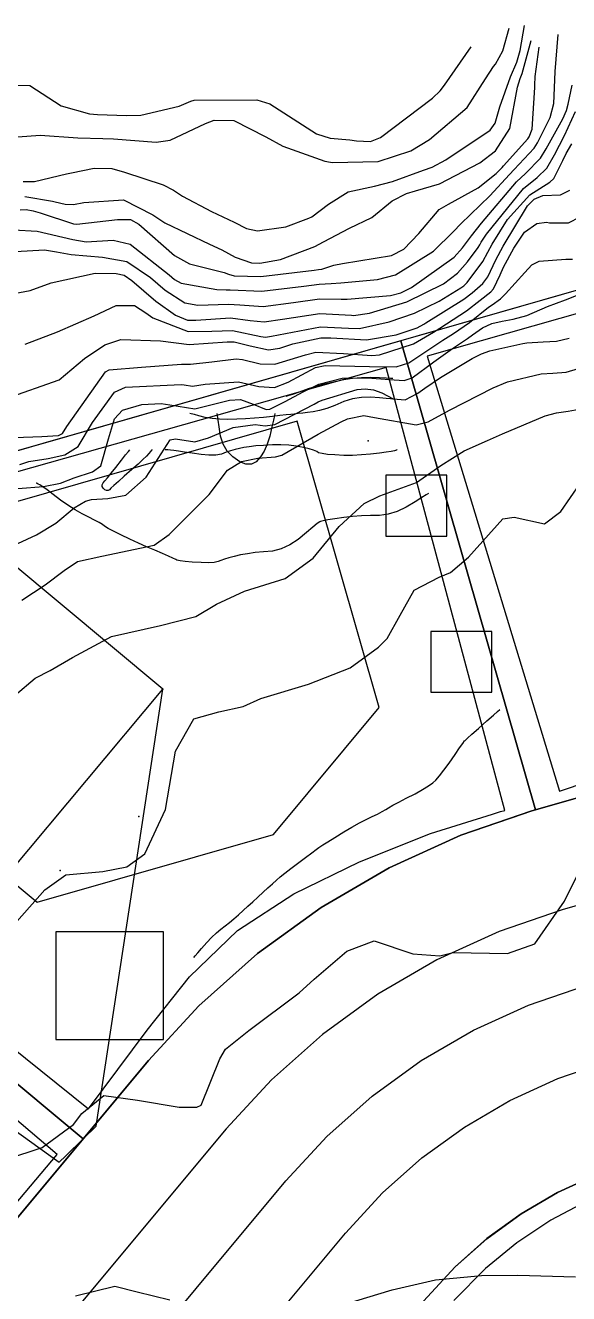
# Model space of a CAD drawing. Header units: feet. Extents: x 1318179 to 1318934, y 422471 to 423299.
# Drawn here: x 1318469.6 to 1318558.8, y 423088.7 to 423297 of the extents above; entities that cross this region are included whole.
import ezdxf

# ---------------------------------------------------------------- set-up
doc = ezdxf.new("R2010")
doc.units = ezdxf.units.FT
for name, color, linetype in [('A-BLDG-OTLN', 3, 'CONTINUOUS'), ('C-DRNG-AREA', 150, 'CONTINUOUS'), ('C-LOD', 30, 'CONTINUOUS'), ('C-PROP', 6, 'CONTINUOUS'), ('C-PVMT', 8, 'CONTINUOUS'), ('C-SWM', 92, 'CONTINUOUS'), ('C-TOPO-MAJR', 32, 'CONTINUOUS'), ('C-TOPO-SPOT', 7, 'CONTINUOUS'), ('L-PLNT-TREE', 90, 'CONTINUOUS'), ('V-PROP-LINE', 7, 'CONTINUOUS')]:
    doc.layers.add(name, color=color, linetype=linetype)

msp = doc.modelspace()

# ---------------------------------------------------------------- linework, layer by layer
at = {"layer": 'A-BLDG-OTLN'}
msp.add_lwpolyline([(1318433.69, 423185.84), (1318467.08, 423158), (1318492.12, 423188.04), (1318458.72, 423215.88), (1318433.69, 423185.84)], close=True, dxfattribs=at)
at = {"layer": 'C-DRNG-AREA'}
for points in [[(1318531.2, 423245.23), (1318553.3, 423168.2), (1318577.95, 423175.27), (1318592.96, 423178.57), (1318609.2, 423180.06), (1318625.5, 423179.5), (1318641.6, 423176.91), (1318644.01, 423176.2), (1318667.1, 423254.97), (1318629.45, 423273.43), (1318531.2, 423245.23)], [(1318389.37, 423188.93), (1318402.24, 423178.2), (1318479.06, 423114.18), (1318489.77, 423127.04), (1318498.03, 423136), (1318507.68, 423144.58), (1318518.14, 423152.17), (1318529.3, 423158.68), (1318541.05, 423164.05), (1318551.28, 423167.54), (1318552.58, 423167.98), (1318553.3, 423168.19), (1318531.19, 423245.22), (1318390.98, 423204.99), (1318389.37, 423188.93)], [(1318371.77, 423013.6), (1318385.61, 423002.06), (1318479.06, 423114.19), (1318389.37, 423188.93), (1318371.77, 423013.6)]]:
    msp.add_lwpolyline(points, close=True, dxfattribs=at)
msp.add_lwpolyline([(1318675.25, 423081.73), (1318670.8, 423089.29), (1318665.43, 423096.22), (1318659.24, 423102.43), (1318652.32, 423107.82), (1318644.78, 423112.3), (1318636.74, 423115.8), (1318628.33, 423118.27), (1318619.67, 423119.67), (1318610.9, 423119.97), (1318602.17, 423119.17), (1318592.69, 423117.08), (1318570.56, 423110.73), (1318563.27, 423108.24), (1318556.95, 423105.35), (1318550.95, 423101.85), (1318545.32, 423097.77), (1318540.13, 423093.15), (1318534.91, 423087.49)], dxfattribs=at)
at = {"layer": 'C-LOD'}
msp.add_lwpolyline([(1318387.04, 423201.16), (1318426.94, 423146.55), (1318440.76, 423135.03), (1318475.11, 423110.35), (1318476.19, 423111.39), (1318479.06, 423114.18), (1318481.21, 423116.27), (1318492.12, 423188.04), (1318458.72, 423215.88), (1318393.14, 423207.08), (1318387.04, 423201.16)], close=True, dxfattribs=at)
at = {"layer": 'C-PROP'}
for points in [[(1318535.51, 423242.71), (1318557.24, 423171.27), (1318580.97, 423179.26), (1318594.3, 423183.39), (1318607.51, 423184.77), (1318621.98, 423183.05), (1318637.46, 423179.71), (1318639.83, 423178.95), (1318663.1, 423251.97), (1318627.5, 423268.83), (1318535.51, 423242.71)], [(1318394.25, 423187.85), (1318407.2, 423177.56), (1318479.91, 423119.11), (1318489.58, 423132.04), (1318496.52, 423140.77), (1318504.41, 423148.37), (1318513.67, 423154.4), (1318524.4, 423159.68), (1318536.06, 423164.34), (1318546.28, 423167.51), (1318547.58, 423167.92), (1318548.3, 423168.11), (1318528.78, 423240.84), (1318395.64, 423203.17), (1318394.25, 423187.85)], [(1318415.57, 423199.63), (1318418.24, 423197.41), (1318471.51, 423153.01), (1318510.3, 423164.16), (1318527.67, 423185), (1318514.18, 423232.02), (1318415.99, 423203.84), (1318415.57, 423199.63)], [(1318374.09, 423018.03), (1318386.66, 423006.95), (1318474.77, 423111.61), (1318389.78, 423183.95), (1318374.09, 423018.03)]]:
    msp.add_lwpolyline(points, close=True, dxfattribs=at)
for points in [[(1318510.54, 423233.31), (1318510.46, 423232.94), (1318510.29, 423232.19), (1318510.03, 423231.08), (1318509.69, 423229.59), (1318509.27, 423228.27), (1318508.76, 423227.13), (1318508.16, 423226.17), (1318507.48, 423225.38), (1318506.69, 423224.99), (1318505.78, 423224.99), (1318504.76, 423225.38), (1318503.62, 423226.17), (1318502.72, 423227.13), (1318502.04, 423228.27), (1318501.6, 423229.59), (1318501.39, 423231.08), (1318501.23, 423232.19), (1318501.12, 423232.94), (1318501.07, 423233.31)], [(1318490.37, 423227.35), (1318490.28, 423227.25), (1318490.1, 423227.04), (1318489.82, 423226.72), (1318489.45, 423226.3), (1318488.87, 423225.72), (1318488.07, 423224.97), (1318487.05, 423224.07), (1318485.81, 423223), (1318484.83, 423222.13), (1318484.1, 423221.47), (1318483.62, 423221.01), (1318483.39, 423220.75), (1318483.14, 423220.62), (1318482.89, 423220.62), (1318482.61, 423220.75), (1318482.32, 423221.01), (1318482.18, 423221.28), (1318482.18, 423221.58), (1318482.32, 423221.89), (1318482.61, 423222.21), (1318483.06, 423222.75), (1318483.66, 423223.49), (1318484.42, 423224.45), (1318485.34, 423225.61), (1318486.03, 423226.48), (1318486.49, 423227.06), (1318486.72, 423227.35)], [(1318686.22, 423157.48), (1318672.2, 423165.81), (1318657.25, 423172.32), (1318641.6, 423176.9), (1318625.5, 423179.5), (1318609.2, 423180.06), (1318592.96, 423178.57), (1318577.95, 423175.27), (1318552.58, 423167.99), (1318541.06, 423164.05), (1318529.31, 423158.68), (1318518.14, 423152.17), (1318507.68, 423144.58), (1318498.02, 423135.99), (1318489.77, 423127.04), (1318385.61, 423002.06)], [(1318408.66, 422982.85), (1318512.34, 423107.26), (1318519.07, 423114.57), (1318526.5, 423121.17), (1318534.55, 423127.01), (1318543.13, 423132.01), (1318552.17, 423136.14), (1318561.58, 423139.36), (1318585.32, 423146.17), (1318597.57, 423148.87), (1318610.05, 423150.01), (1318622.59, 423149.58), (1318634.96, 423147.59), (1318647, 423144.06), (1318658.49, 423139.05), (1318669.27, 423132.65), (1318679.17, 423124.94), (1318688.02, 423116.06), (1318695.69, 423106.14), (1318702.06, 423095.34), (1318707.03, 423083.83), (1318710.51, 423071.79), (1318712.47, 423059.4), (1318734.38, 422826.1)], [(1318534.91, 423087.48), (1318540.12, 423093.14), (1318545.32, 423097.76), (1318550.95, 423101.84), (1318556.96, 423105.35), (1318563.28, 423108.24), (1318570.57, 423110.73), (1318592.69, 423117.07), (1318602.18, 423119.16), (1318610.91, 423119.96), (1318619.68, 423119.66), (1318628.33, 423118.27), (1318636.75, 423115.8), (1318644.79, 423112.3), (1318652.33, 423107.82), (1318659.25, 423102.43), (1318665.44, 423096.22), (1318670.8, 423089.28), (1318675.26, 423081.73)], [(1318670.29, 423082.29), (1318665.8, 423089.26), (1318660.48, 423095.57), (1318654.43, 423101.09), (1318647.77, 423105.75), (1318640.67, 423109.46), (1318633.28, 423112.2), (1318625.78, 423113.97), (1318618.31, 423114.85), (1318610.92, 423114.97), (1318603.58, 423114.37), (1318595.42, 423112.89), (1318574.97, 423108.36), (1318567.91, 423106.37), (1318561.74, 423103.91), (1318555.84, 423100.81), (1318550.28, 423097.11), (1318545.12, 423092.86), (1318539.91, 423087.59)]]:
    msp.add_lwpolyline(points, dxfattribs=at)
at = {"layer": 'C-PVMT'}
for points in [[(1318687.8, 423134.7), (1318676.61, 423143.41), (1318664.43, 423150.65), (1318651.44, 423156.3), (1318637.84, 423160.29), (1318623.85, 423162.54), (1318609.68, 423163.03), (1318595.57, 423161.74), (1318582.13, 423158.78), (1318557.68, 423151.76), (1318547.36, 423148.24), (1318537.14, 423143.57), (1318527.44, 423137.91), (1318518.34, 423131.32), (1318509.95, 423123.85), (1318502.56, 423115.83), (1318398.67, 422991.18)], [(1318418.64, 422974.53), (1318522.12, 423098.69), (1318528.2, 423105.28), (1318534.66, 423111.03), (1318541.66, 423116.1), (1318549.12, 423120.46), (1318556.99, 423124.05), (1318565.47, 423126.95), (1318588.51, 423133.56), (1318599.56, 423135.99), (1318610.43, 423136.99), (1318621.32, 423136.61), (1318632.09, 423134.88), (1318642.56, 423131.81), (1318652.55, 423127.46), (1318661.93, 423121.89), (1318670.53, 423115.19), (1318678.23, 423107.47), (1318684.91, 423098.84)]]:
    msp.add_lwpolyline(points, dxfattribs=at)
at = {"layer": 'C-SWM'}
msp.add_lwpolyline([(1318474.59, 423130.5), (1318492.23, 423130.5), (1318492.23, 423148.14), (1318474.59, 423148.14), (1318474.59, 423130.5)], close=True, dxfattribs=at)
at = {"layer": 'C-TOPO-MAJR'}
for points in [[(1318466.87, 423278.6), (1318472.02, 423278.98), (1318478.19, 423278.56), (1318482.28, 423278.46), (1318484.06, 423278.4), (1318491.06, 423277.83), (1318493.36, 423278.19), (1318499.15, 423280.92), (1318500.57, 423281.48), (1318503.77, 423281.42), (1318509.02, 423278.74), (1318511.82, 423277.2), (1318518.76, 423274.72), (1318519.66, 423274.55), (1318520.01, 423274.52), (1318527.47, 423274.67), (1318532.88, 423276.41), (1318535.92, 423278.27), (1318542.08, 423283.54), (1318545.13, 423288.24), (1318546.44, 423290.31), (1318546.77, 423290.67), (1318547.98, 423292.88), (1318548.98, 423296.57)], [(1318469.19, 423271.41), (1318471.04, 423271.42), (1318476.32, 423272.63), (1318477.13, 423272.83), (1318480.86, 423273.58), (1318483.74, 423273.53), (1318485.85, 423272.95), (1318492.19, 423270.86), (1318493.88, 423270), (1318495.34, 423268.99), (1318500.15, 423266.49), (1318503.87, 423264.7), (1318505.87, 423263.7), (1318507.66, 423263.31), (1318512.33, 423263.96), (1318516.13, 423265.35), (1318516.61, 423265.62), (1318519.31, 423267.7), (1318522.54, 423269.72), (1318526.88, 423270.61), (1318529.82, 423271.41), (1318534.94, 423273.25), (1318536.33, 423273.76), (1318538.59, 423274.94), (1318545.89, 423279.83), (1318546.71, 423280.98), (1318547.48, 423283.66), (1318549.22, 423288.56), (1318550.25, 423291.01), (1318550.8, 423292.92), (1318551.53, 423297.04)], [(1318467.63, 423263.47), (1318471.52, 423263.23), (1318477.36, 423261.85), (1318479.55, 423261.51), (1318483.96, 423261.74), (1318486.79, 423261.09), (1318493.18, 423256.05), (1318494.04, 423255.31), (1318495.17, 423254.72), (1318501, 423253.66), (1318502.56, 423253.61), (1318503.18, 423253.58), (1318508.4, 423253.39), (1318515.3, 423254.22), (1318517.79, 423254.53), (1318519.77, 423254.65), (1318521.35, 423254.78), (1318527.38, 423255.3), (1318530.34, 423256.07), (1318536.55, 423259.94), (1318539.84, 423263.2), (1318541.05, 423264.47), (1318545.8, 423269.06), (1318549.04, 423272.53), (1318549.84, 423273.35), (1318553.09, 423276.85), (1318553.67, 423277.74), (1318555.75, 423281.93), (1318556.35, 423284.22), (1318556.4, 423285.45), (1318556.54, 423289.47), (1318557.07, 423295.54)], [(1318469.46, 423268.95), (1318474.04, 423268.19), (1318474.44, 423268.08), (1318476.12, 423267.65), (1318477.46, 423267.61), (1318479.16, 423267.93), (1318485.65, 423268.38), (1318490.52, 423265.94), (1318492.47, 423264.59), (1318499.79, 423261.11), (1318501.8, 423260.17), (1318504.03, 423258.97), (1318506.71, 423258.04), (1318508.04, 423257.98), (1318511.47, 423258.59), (1318517.1, 423260.73), (1318518.52, 423261.51), (1318522.77, 423263.72), (1318526.44, 423265.46), (1318529.81, 423268.21), (1318532.12, 423269.45), (1318533.62, 423269.89), (1318537.55, 423271.01), (1318544.21, 423274.48), (1318546.77, 423276.44), (1318549.11, 423280.1), (1318550.38, 423286.88), (1318550.8, 423288.3), (1318551.11, 423289.15), (1318552.61, 423294.54)], [(1318466.47, 423287.24), (1318470.31, 423287.16), (1318475.44, 423283.84), (1318480.07, 423282.49), (1318481.43, 423282.39), (1318486.16, 423282.21), (1318488.54, 423282.29), (1318494.83, 423283.76), (1318496.75, 423284.59), (1318497.27, 423284.73), (1318507.55, 423284.8), (1318509.72, 423284.15), (1318517.36, 423279.2), (1318519.6, 423278.53), (1318522.82, 423278.26), (1318523.92, 423278.08), (1318526.22, 423277.97), (1318527.9, 423278.6), (1318536.42, 423285.1), (1318537.69, 423286.26), (1318538.39, 423287.24), (1318542.75, 423293.53)], [(1318468.73, 423266.77), (1318469.71, 423266.81), (1318470.83, 423266.6), (1318472.02, 423266.24), (1318477.48, 423264.45), (1318477.99, 423264.39), (1318484.69, 423265.16), (1318486.84, 423265.17), (1318488.2, 423264.41), (1318494.03, 423259.24), (1318496.51, 423257.89), (1318502.2, 423256.47), (1318502.93, 423256.18), (1318503.86, 423255.9), (1318508.21, 423255.8), (1318517, 423256.85), (1318517.72, 423256.93), (1318518.26, 423257.02), (1318520.23, 423257.64), (1318521.66, 423257.92), (1318529.7, 423259.24), (1318531.73, 423260.26), (1318534.18, 423262.86), (1318537.53, 423266.78), (1318539.04, 423267.67), (1318543.91, 423270.36), (1318546.89, 423272.71), (1318547.86, 423273.71), (1318548.09, 423273.96), (1318552.06, 423278.42), (1318552.26, 423278.71), (1318552.75, 423279.98), (1318553.21, 423286.81), (1318553.22, 423287.24), (1318553.28, 423288.63), (1318553.94, 423293.46)], [(1318467.96, 423259.92), (1318472.73, 423260.16), (1318474.7, 423259.87), (1318477.11, 423259.42), (1318482.23, 423258.98), (1318486.22, 423258.23), (1318490.13, 423255.61), (1318492.53, 423253.53), (1318495.75, 423251.48), (1318497.87, 423251.08), (1318502.9, 423251.27), (1318504.79, 423251.13), (1318508.59, 423250.88), (1318513.57, 423251.55), (1318517.87, 423252.12), (1318521.4, 423252.09), (1318522.4, 423252.09), (1318529.51, 423252.66), (1318531.23, 423253.1), (1318532.97, 423253.99), (1318539.96, 423258.96), (1318541.34, 423260.49), (1318542.79, 423262.5), (1318544.46, 423264.56), (1318550.21, 423271.36), (1318551.66, 423272.71), (1318554.13, 423275.25), (1318555.08, 423276.76), (1318557.79, 423281.67), (1318558.4, 423283.06), (1318558.7, 423284.07), (1318559.35, 423287.21)], [(1318464.72, 423252.44), (1318470.33, 423253.51), (1318473.8, 423254.75), (1318481.05, 423256.36), (1318484.46, 423256.28), (1318485.78, 423255.99), (1318487.04, 423255.16), (1318490.99, 423251.72), (1318494.24, 423249.43), (1318496.16, 423248.63), (1318497.54, 423248.61), (1318503.24, 423249), (1318506.46, 423248.59), (1318508.79, 423248.36), (1318511.79, 423248.81), (1318517.94, 423249.72), (1318523.09, 423249.43), (1318523.44, 423249.41), (1318526.06, 423249.79), (1318532.2, 423251.63), (1318538.2, 423254.6), (1318540.51, 423256.35), (1318542.18, 423258.19), (1318543.93, 423260.54), (1318544.19, 423261.01), (1318544.42, 423261.45), (1318545.27, 423262.76), (1318551.35, 423270.22), (1318553.58, 423272.03), (1318555.2, 423273.6), (1318556.46, 423275.8), (1318558.07, 423278.94), (1318559.88, 423282.87)], [(1318469.54, 423244.68), (1318474.86, 423246.69), (1318480.87, 423249.34), (1318484.45, 423251.02), (1318487.46, 423251.05), (1318489.37, 423249.8), (1318490.49, 423249.03), (1318496.29, 423246.78), (1318500.18, 423246.79), (1318503.55, 423246.91), (1318508.2, 423245.96), (1318508.98, 423245.85), (1318509.98, 423246.01), (1318518.01, 423247.51), (1318522.61, 423247.31), (1318524.44, 423247.28), (1318529.32, 423248.35), (1318533.45, 423249.76), (1318537.48, 423251.73), (1318541.06, 423253.92), (1318541.54, 423254.27), (1318542.1, 423254.82), (1318544.67, 423258.25), (1318545.51, 423259.77), (1318546.21, 423261.12), (1318548.73, 423265.13), (1318552.37, 423269.2), (1318555.66, 423271.3), (1318556.31, 423271.88), (1318557.81, 423274.86), (1318558.37, 423276.02), (1318559.31, 423277.58)], [(1318466.4, 423235.73), (1318475.12, 423238.82), (1318479.3, 423242.31), (1318482.61, 423244.58), (1318485.23, 423245.43), (1318491.75, 423245.25), (1318496.45, 423244.6), (1318502.7, 423245.05), (1318503.83, 423245.07), (1318506.45, 423244.39), (1318509.48, 423243.73), (1318511.37, 423244.03), (1318513.46, 423244.73), (1318518.06, 423245.74), (1318519.72, 423245.73), (1318525.56, 423245.41), (1318530.47, 423246.2), (1318533.9, 423247.36), (1318534.98, 423247.96), (1318535.34, 423248.19), (1318541.53, 423252.06), (1318542.9, 423253.09), (1318544.66, 423254.66), (1318545.48, 423255.76), (1318546.81, 423258.52), (1318548.01, 423260.79), (1318552.01, 423267.38), (1318553.09, 423268.48), (1318554.52, 423269.12), (1318557.45, 423269.2), (1318558.97, 423269.97)], [(1318467.76, 423229.34), (1318472.28, 423229.53), (1318475.01, 423229.66), (1318475.64, 423230.01), (1318476.39, 423231.14), (1318482.7, 423240.15), (1318483.3, 423240.48), (1318488.64, 423240.92), (1318495.22, 423241.39), (1318496.67, 423241.4), (1318500.17, 423241.77), (1318504.16, 423242.26), (1318505.19, 423242.15), (1318508.13, 423241.44), (1318510.55, 423241.37), (1318515.56, 423242.95), (1318517.27, 423243.34), (1318521.78, 423243.15), (1318526.43, 423242.84), (1318527.69, 423242.91), (1318533.28, 423244.72), (1318536.55, 423246.63), (1318537.61, 423247.32), (1318542, 423250.17), (1318544.26, 423251.91), (1318546, 423253.26), (1318546.45, 423253.75), (1318547.54, 423256.07), (1318548.09, 423257.31), (1318549.77, 423260.47), (1318551.54, 423263.07), (1318553.54, 423264.49), (1318555.15, 423264.69), (1318555.61, 423264.63), (1318558.74, 423264.6), (1318564.51, 423267.55)], [(1318468.66, 423224.92), (1318470.16, 423225.41), (1318473.29, 423225.92), (1318476.05, 423226.48), (1318478.24, 423227.86), (1318480.59, 423231.83), (1318484.2, 423236.79), (1318486.02, 423237.6), (1318495.15, 423238.05), (1318495.63, 423237.99), (1318496.99, 423237.77), (1318499.07, 423238.13), (1318504.56, 423238.47), (1318507.88, 423237.72), (1318510.46, 423237.55), (1318512.7, 423238.45), (1318517.22, 423240.85), (1318518.79, 423241.18), (1318526.07, 423241), (1318530.42, 423240.97), (1318532.55, 423241.61), (1318538.12, 423245.31), (1318539.88, 423246.45), (1318542.48, 423248.22), (1318545.6, 423250.74), (1318546.23, 423251.15), (1318547.6, 423252.1), (1318548.41, 423252.93), (1318551.58, 423256.46), (1318552.73, 423257.73), (1318553.93, 423258.32), (1318558.28, 423258.63), (1318559.42, 423258.65)], [(1318468.32, 423220.99), (1318472.52, 423221.31), (1318475.31, 423221.83), (1318477.59, 423222.71), (1318480.59, 423223.74), (1318481.96, 423224.72), (1318483.21, 423229.13), (1318484.19, 423232.42), (1318485.52, 423233.86), (1318488.69, 423234.77), (1318491.88, 423234.92), (1318493.29, 423234.7), (1318497.38, 423234.06), (1318503.1, 423235.47), (1318504.86, 423235.59), (1318506.97, 423234.84), (1318509.1, 423233.97), (1318509.7, 423234), (1318512.21, 423235.27), (1318515.16, 423236.83), (1318517.77, 423238.09), (1318521.6, 423239.07), (1318525.7, 423239.17), (1318530.1, 423238.8), (1318531.78, 423238.72), (1318533.07, 423239.16), (1318536.63, 423241.78), (1318539.67, 423243.99), (1318542.14, 423245.59), (1318542.99, 423246.19), (1318544.63, 423247.36), (1318546.18, 423248.07), (1318547.86, 423248.45), (1318549.65, 423248.79), (1318551.92, 423249.41), (1318555.28, 423250.88), (1318558.23, 423251.95), (1318563.96, 423254.21)], [(1318468.34, 423211.94), (1318471.4, 423213.34), (1318474.55, 423215.26), (1318477.58, 423217.82), (1318479.46, 423218.89), (1318480.45, 423219.19), (1318483.12, 423219.36), (1318486.04, 423219.9), (1318489.39, 423222.84), (1318493.32, 423228.96), (1318494.24, 423229.12), (1318497.38, 423228.66), (1318499.64, 423229.27), (1318503.69, 423230.99), (1318507.3, 423231.48), (1318508.96, 423231.25), (1318510.54, 423231.47), (1318516.97, 423234.82), (1318517.66, 423235.19), (1318518.28, 423235.47), (1318524.05, 423237.23), (1318525.33, 423237.33), (1318526.72, 423237.17), (1318528.1, 423236.69), (1318529.96, 423235.71), (1318531.91, 423235.52), (1318533.98, 423236.65), (1318535.13, 423237.46), (1318537.74, 423239.18), (1318542.94, 423242.34), (1318544.47, 423243.12), (1318545.8, 423243.57), (1318551.25, 423244.77), (1318551.9, 423244.89), (1318554.58, 423245.07), (1318556.79, 423245.15), (1318558.84, 423245.67)], [(1318468.98, 423202.63), (1318472.8, 423205.14), (1318475.93, 423207.5), (1318478.12, 423209), (1318482.11, 423209.88), (1318490.73, 423211.65), (1318493.16, 423213.44), (1318497.91, 423218.18), (1318499.72, 423220.01), (1318502.75, 423224), (1318505.05, 423225.42), (1318507.75, 423225.98), (1318510.63, 423226.15), (1318511.69, 423226.44), (1318517.63, 423229.88), (1318521.42, 423231.93), (1318522.46, 423232.41), (1318525.14, 423232.97), (1318526.88, 423232.63), (1318533.75, 423231.44), (1318535.68, 423231.9), (1318539.2, 423233.86), (1318546.35, 423237.53), (1318548.7, 423238.47), (1318554.28, 423239.8), (1318556.18, 423239.91), (1318558.36, 423240.07), (1318564.45, 423241.88)], [(1318529.88, 423239.05), (1318529.52, 423239.06), (1318528.78, 423239.09), (1318527.69, 423239.13), (1318526.22, 423239.18), (1318524.76, 423239.14), (1318523.29, 423239.02), (1318521.83, 423238.81), (1318520.37, 423238.52), (1318518.9, 423238.17), (1318517.44, 423237.77), (1318515.98, 423237.32), (1318514.51, 423236.81), (1318513.42, 423236.43), (1318512.68, 423236.18), (1318512.32, 423236.06)], [(1318529.88, 423235.65), (1318529.52, 423235.69), (1318528.78, 423235.76), (1318527.69, 423235.86), (1318526.22, 423235.99), (1318524.76, 423235.94), (1318523.29, 423235.69), (1318521.83, 423235.26), (1318520.37, 423234.63), (1318519.04, 423234.14), (1318517.86, 423233.78), (1318516.82, 423233.55), (1318515.91, 423233.45), (1318515.1, 423233.36), (1318514.36, 423233.28), (1318513.72, 423233.21), (1318513.16, 423233.15), (1318512.37, 423233.06), (1318511.36, 423232.94), (1318510.12, 423232.8), (1318508.66, 423232.64), (1318507.19, 423232.51), (1318505.73, 423232.41), (1318504.27, 423232.35), (1318502.8, 423232.32), (1318501.45, 423232.36), (1318500.21, 423232.47), (1318499.09, 423232.66), (1318498.07, 423232.92), (1318497.31, 423233.11), (1318496.8, 423233.24), (1318496.55, 423233.31)], [(1318467.93, 423187.1), (1318471.17, 423189.83), (1318473.66, 423191.1), (1318477.3, 423193.23), (1318483.68, 423196.65), (1318491.76, 423198.49), (1318497.56, 423199.93), (1318500.92, 423201.98), (1318505.55, 423204.12), (1318512.24, 423206.22), (1318516.82, 423209.55), (1318521.11, 423214.74), (1318525.19, 423218.53), (1318527.75, 423219.79), (1318533.78, 423221.95), (1318537.8, 423224.75), (1318541.61, 423227.15), (1318545.45, 423228.88), (1318547.89, 423229.97), (1318554.92, 423232.91), (1318556.75, 423233.39), (1318558.66, 423233.66), (1318562.3, 423234.36)], [(1318530.62, 423227.35), (1318530.57, 423227.33), (1318530.48, 423227.29), (1318530.34, 423227.23), (1318530.16, 423227.15), (1318529.65, 423227.04), (1318528.83, 423226.92), (1318527.69, 423226.77), (1318526.22, 423226.6), (1318524.76, 423226.48), (1318523.29, 423226.42), (1318521.83, 423226.42), (1318520.37, 423226.48), (1318519.19, 423226.57), (1318518.31, 423226.7), (1318517.71, 423226.86), (1318517.4, 423227.06), (1318516.88, 423227.26), (1318516.15, 423227.47), (1318515.21, 423227.69), (1318514.05, 423227.92), (1318512.82, 423228.07), (1318511.51, 423228.15), (1318510.12, 423228.14), (1318508.66, 423228.06), (1318507.38, 423227.96), (1318506.3, 423227.84), (1318505.41, 423227.71), (1318504.7, 423227.57), (1318503.99, 423227.39), (1318503.25, 423227.17), (1318502.51, 423226.92), (1318501.75, 423226.63), (1318500.81, 423226.47), (1318499.7, 423226.44), (1318498.41, 423226.54), (1318496.95, 423226.76), (1318495.71, 423226.94), (1318494.7, 423227.08), (1318493.92, 423227.19), (1318493.37, 423227.25), (1318492.96, 423227.3), (1318492.68, 423227.34), (1318492.54, 423227.35)], [(1318460.99, 423141.83), (1318472.75, 423155.05), (1318476.2, 423157.54), (1318482.26, 423158.07), (1318486.24, 423158.82), (1318489.2, 423160.96), (1318492.55, 423168.25), (1318494.22, 423177.85), (1318497.25, 423183.13), (1318501.35, 423184.32), (1318505.35, 423185.15), (1318508.22, 423186.46), (1318516.03, 423188.82), (1318522.9, 423191.51), (1318527.57, 423194.91), (1318528.98, 423196.36), (1318531.11, 423200.18), (1318533.41, 423204.27), (1318537.52, 423206.43), (1318539.39, 423207.16), (1318542.31, 423209.71), (1318547.95, 423215.97), (1318549.84, 423216.24), (1318554.8, 423215.19), (1318557.49, 423217.21), (1318560.68, 423221.78)], [(1318535.74, 423220.17), (1318535.37, 423219.95), (1318534.64, 423219.49), (1318533.54, 423218.81), (1318532.08, 423217.89), (1318530.61, 423217.21), (1318529.15, 423216.75), (1318527.69, 423216.52), (1318526.22, 423216.52), (1318524.76, 423216.46), (1318523.29, 423216.36), (1318521.83, 423216.2), (1318520.37, 423215.99), (1318519.24, 423215.81), (1318518.46, 423215.68), (1318518.01, 423215.58), (1318517.91, 423215.52), (1318517.49, 423215.2), (1318516.75, 423214.6), (1318515.71, 423213.73), (1318514.35, 423212.59), (1318512.97, 423211.71), (1318511.56, 423211.09), (1318510.12, 423210.71), (1318508.66, 423210.6), (1318507.3, 423210.45), (1318506.05, 423210.27), (1318504.9, 423210.07), (1318503.86, 423209.83), (1318502.97, 423209.61), (1318502.24, 423209.39), (1318501.66, 423209.17), (1318501.24, 423208.97), (1318500.56, 423208.84), (1318499.62, 423208.78), (1318498.41, 423208.8), (1318496.95, 423208.9), (1318495.8, 423209), (1318494.97, 423209.11), (1318494.45, 423209.21), (1318494.26, 423209.32), (1318493.79, 423209.54), (1318493.06, 423209.86), (1318492.06, 423210.29), (1318490.8, 423210.83), (1318489.48, 423211.41), (1318488.12, 423212.02), (1318486.7, 423212.68), (1318485.24, 423213.37), (1318484.06, 423213.96), (1318483.16, 423214.43), (1318482.54, 423214.8), (1318482.21, 423215.05), (1318481.67, 423215.39), (1318480.94, 423215.8), (1318480.01, 423216.28), (1318478.88, 423216.84), (1318477.73, 423217.49), (1318476.55, 423218.24), (1318475.35, 423219.08), (1318474.12, 423220), (1318473.14, 423220.73), (1318472.41, 423221.25), (1318471.93, 423221.57), (1318471.69, 423221.69), (1318471.51, 423221.78), (1318471.39, 423221.84), (1318471.34, 423221.87)], [(1318497.22, 423143.96), (1318497.43, 423144.2), (1318497.86, 423144.69), (1318498.49, 423145.42), (1318499.34, 423146.39), (1318500.15, 423147.25), (1318500.92, 423147.99), (1318501.66, 423148.62), (1318502.35, 423149.14), (1318503.07, 423149.7), (1318503.8, 423150.31), (1318504.55, 423150.95), (1318505.31, 423151.64), (1318506.1, 423152.36), (1318506.92, 423153.1), (1318507.75, 423153.87), (1318508.61, 423154.67), (1318509.4, 423155.4), (1318510.14, 423156.07), (1318510.8, 423156.66), (1318511.41, 423157.18), (1318512.19, 423157.81), (1318513.14, 423158.56), (1318514.27, 423159.41), (1318515.57, 423160.38), (1318516.59, 423161.13), (1318517.32, 423161.67), (1318517.77, 423162), (1318517.93, 423162.11), (1318518.42, 423162.43), (1318519.23, 423162.94), (1318520.37, 423163.65), (1318521.83, 423164.56), (1318523.18, 423165.36), (1318524.41, 423166.04), (1318525.53, 423166.62), (1318526.53, 423167.09), (1318527.4, 423167.51), (1318528.13, 423167.9), (1318528.73, 423168.24), (1318529.19, 423168.54), (1318529.9, 423168.95), (1318530.86, 423169.48), (1318532.08, 423170.11), (1318533.54, 423170.85), (1318534.76, 423171.52), (1318535.73, 423172.12), (1318536.46, 423172.64), (1318536.95, 423173.08), (1318537.56, 423173.77), (1318538.29, 423174.7), (1318539.15, 423175.87), (1318540.12, 423177.3), (1318540.87, 423178.38), (1318541.39, 423179.12), (1318541.69, 423179.53), (1318541.75, 423179.6), (1318542.15, 423179.96), (1318542.88, 423180.62), (1318543.95, 423181.57), (1318545.35, 423182.81), (1318546.4, 423183.75), (1318547.1, 423184.37), (1318547.44, 423184.68)], [(1318466.54, 423110.82), (1318472.31, 423112.77), (1318477.47, 423116.5), (1318478.85, 423118.33), (1318482.45, 423121.29), (1318487.99, 423120.54), (1318494.81, 423119.37), (1318497.72, 423119.36), (1318498.45, 423119.68), (1318501.52, 423127.3), (1318502.4, 423128.9), (1318506.28, 423131.98), (1318514.5, 423138.12), (1318517, 423140.39), (1318522.37, 423144.98), (1318526.83, 423146.71), (1318533.2, 423144.54), (1318537.6, 423144.24), (1318539.81, 423144.75), (1318548.75, 423144.58), (1318553.24, 423146.19), (1318558.09, 423153.2), (1318563.02, 423163.09)], [(1318477.81, 423088.36), (1318484.24, 423089.96), (1318487.94, 423089.04), (1318493.26, 423087.75)], [(1318517.84, 423085.77), (1318529.79, 423089.36), (1318536.91, 423091.01), (1318544.43, 423091.71), (1318550.44, 423091.77), (1318559.9, 423091.52)]]:
    msp.add_lwpolyline(points, dxfattribs=at)
at = {"layer": 'C-TOPO-SPOT'}
for p in [(1318525.83, 423228.8), (1318492.12, 423188.04), (1318488.22, 423167.11), (1318475.28, 423158.21)]:
    msp.add_point(p, dxfattribs=at)
at = {"layer": 'L-PLNT-TREE'}
for points in [[(1318528.76, 423213.17), (1318538.76, 423213.17), (1318538.76, 423223.17), (1318528.76, 423223.17), (1318528.76, 423213.17)], [(1318536.13, 423187.5), (1318546.13, 423187.5), (1318546.13, 423197.5), (1318536.13, 423197.5), (1318536.13, 423187.5)]]:
    msp.add_lwpolyline(points, close=True, dxfattribs=at)
at = {"layer": 'V-PROP-LINE'}
for points in [[(1318205.86, 423151.87), (1318906.18, 422568.21), (1318846.87, 423199.56), (1318846.82, 423200.09), (1318730.64, 423223.81), (1318629.46, 423273.42), (1318205.86, 423151.87)], [(1318531.2, 423245.23), (1318553.3, 423168.2), (1318577.95, 423175.27), (1318592.96, 423178.57), (1318609.2, 423180.06), (1318625.5, 423179.5), (1318641.6, 423176.91), (1318644.01, 423176.2), (1318667.1, 423254.97), (1318629.45, 423273.43), (1318531.2, 423245.23)], [(1318389.37, 423188.93), (1318402.24, 423178.2), (1318479.06, 423114.18), (1318489.77, 423127.04), (1318498.03, 423136), (1318507.68, 423144.58), (1318518.14, 423152.17), (1318529.3, 423158.68), (1318541.05, 423164.05), (1318551.28, 423167.54), (1318552.58, 423167.98), (1318553.3, 423168.19), (1318531.19, 423245.22), (1318390.98, 423204.99), (1318389.37, 423188.93)], [(1318371.77, 423013.6), (1318385.61, 423002.06), (1318479.06, 423114.19), (1318389.37, 423188.93), (1318371.77, 423013.6)]]:
    msp.add_lwpolyline(points, close=True, dxfattribs=at)
msp.add_lwpolyline([(1318675.25, 423081.73), (1318670.8, 423089.29), (1318665.43, 423096.22), (1318659.24, 423102.43), (1318652.32, 423107.82), (1318644.78, 423112.3), (1318636.74, 423115.8), (1318628.33, 423118.27), (1318619.67, 423119.67), (1318610.9, 423119.97), (1318602.17, 423119.17), (1318592.69, 423117.08), (1318570.56, 423110.73), (1318563.27, 423108.24), (1318556.95, 423105.35), (1318550.95, 423101.85), (1318545.32, 423097.77), (1318540.13, 423093.15), (1318534.91, 423087.49)], dxfattribs=at)

doc.saveas('drawing.dxf')
